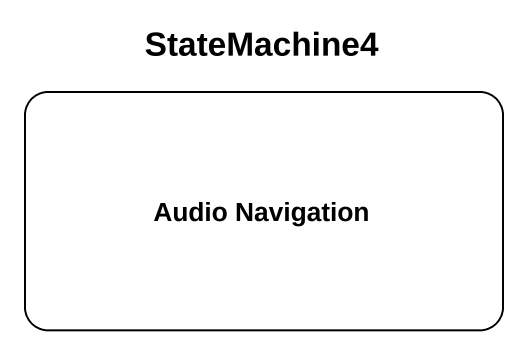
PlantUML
@startuml
title StateMachine4
hide empty description
state "Audio Navigation" as Audio_Navigation
@enduml
